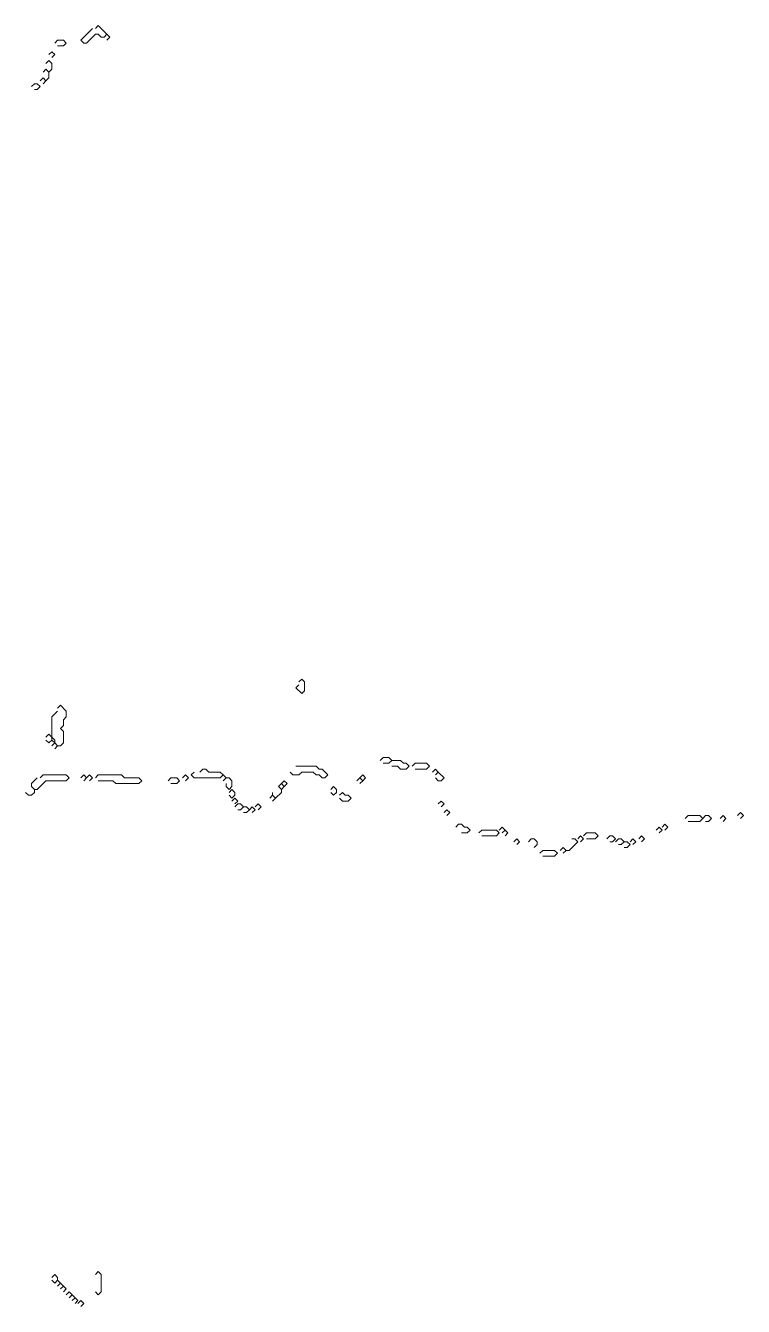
# Model space of a CAD drawing. Header units: metres. Extents: x 0 to 1919, y -1079 to 0.
# Drawn here: x 1295 to 1542, y -473 to -32 of the extents above; entities that cross this region are included whole.
import ezdxf

# ---------------------------------------------------------------- set-up
doc = ezdxf.new("R2010")
doc.units = ezdxf.units.M
doc.layers.add('greeny green lines', color=3, linetype='Continuous')

msp = doc.modelspace()

# ---------------------------------------------------------------- linework, layer by layer
at = {"layer": 'greeny green lines', "lineweight": 20}
for p, q in [((1314, -37), (1318, -33)), ((1319, -35), (1316, -38)), ((1319, -33), (1320, -32)), ((1319, -33), (1320, -32)), ((1320, -35), (1319, -35)), ((1320, -32), (1323, -35)), ((1321, -36), (1320, -35)), ((1322, -36), (1323, -35)), ((1322, -36), (1323, -35)), ((1323, -35), (1322, -36)), ((1323, -35), (1324, -36)), ((1305, -38), (1306, -37)), ((1305, -38), (1306, -37)), ((1306, -37), (1308, -37)), ((1308, -39), (1306, -39)), ((1308, -37), (1309, -38)), ((1309, -38), (1308, -39)), ((1315, -38), (1314, -37)), ((1316, -38), (1315, -38)), ((1322, -36), (1321, -36)), ((1324, -36), (1323, -37)), ((1302, -45), (1303, -44)), ((1302, -45), (1303, -44)), ((1303, -42), (1304, -41)), ((1303, -42), (1304, -41)), ((1303, -44), (1304, -45)), ((1304, -41), (1305, -42)), ((1305, -42), (1304, -43)), ((1301, -48), (1302, -47)), ((1301, -48), (1302, -47)), ((1302, -47), (1303, -48)), ((1303, -48), (1302, -47)), ((1304, -47), (1303, -48)), ((1303, -48), (1303, -50)), ((1304, -45), (1304, -47)), ((1297, -53), (1298, -52)), ((1297, -53), (1298, -52)), ((1298, -52), (1299, -52)), ((1299, -52), (1300, -53)), ((1300, -51), (1301, -50)), ((1300, -51), (1301, -50)), ((1301, -50), (1302, -51)), ((1302, -51), (1301, -50)), ((1302, -51), (1301, -52)), ((1303, -50), (1302, -51)), ((1299, -54), (1298, -54)), ((1300, -53), (1299, -54)), ((1388, -260), (1389, -259)), ((1390, -262), (1388, -260)), ((1389, -258), (1390, -257)), ((1389, -258), (1390, -257)), ((1390, -257), (1391, -258)), ((1391, -258), (1391, -261)), ((1391, -261), (1390, -262)), ((1304, -270), (1306, -268)), ((1306, -267), (1307, -266)), ((1306, -267), (1307, -266)), ((1307, -266), (1309, -268)), ((1309, -268), (1309, -270)), ((1304, -277), (1304, -270)), ((1308, -273), (1307, -274)), ((1309, -270), (1308, -271)), ((1308, -271), (1308, -273)), ((1302, -277), (1303, -276)), ((1302, -277), (1303, -276)), ((1303, -276), (1304, -277)), ((1304, -277), (1304, -278)), ((1305, -278), (1304, -277)), ((1307, -274), (1308, -275)), ((1308, -275), (1308, -279)), ((1303, -279), (1302, -278)), ((1303, -279), (1304, -278)), ((1303, -279), (1304, -278)), ((1304, -278), (1303, -279)), ((1304, -278), (1305, -279)), ((1304, -280), (1305, -279)), ((1304, -280), (1305, -279)), ((1305, -279), (1304, -280)), ((1305, -279), (1305, -278)), ((1305, -279), (1306, -280)), ((1306, -280), (1305, -279)), ((1306, -280), (1305, -281)), ((1307, -280), (1306, -280)), ((1308, -279), (1307, -280)), ((1417, -285), (1418, -284)), ((1417, -285), (1418, -284)), ((1418, -284), (1420, -284)), ((1420, -286), (1418, -286)), ((1420, -284), (1421, -285)), ((1420, -286), (1421, -285)), ((1420, -286), (1421, -285)), ((1421, -285), (1420, -286)), ((1421, -285), (1424, -285)), ((1424, -285), (1425, -286)), ((1425, -286), (1426, -286)), ((1426, -286), (1427, -287)), ((1428, -287), (1429, -286)), ((1428, -287), (1429, -286)), ((1429, -286), (1433, -286)), ((1433, -286), (1434, -287)), ((1297, -293), (1299, -291)), ((1300, -291), (1301, -290)), ((1300, -291), (1301, -290)), ((1301, -290), (1309, -290)), ((1309, -290), (1310, -291)), ((1310, -291), (1309, -292)), ((1314, -291), (1315, -290)), ((1314, -291), (1315, -290)), ((1315, -290), (1316, -291)), ((1316, -291), (1315, -292)), ((1316, -291), (1317, -290)), ((1316, -291), (1317, -290)), ((1317, -290), (1318, -291)), ((1318, -291), (1317, -292)), ((1319, -291), (1320, -290)), ((1319, -291), (1320, -290)), ((1320, -290), (1328, -290)), ((1328, -290), (1329, -291)), ((1329, -291), (1334, -291)), ((1334, -291), (1335, -292)), ((1344, -292), (1345, -291)), ((1344, -292), (1345, -291)), ((1345, -291), (1347, -291)), ((1347, -291), (1348, -292)), ((1349, -291), (1350, -290)), ((1349, -291), (1350, -290)), ((1350, -290), (1351, -291)), ((1351, -291), (1350, -292)), ((1352, -290), (1353, -289)), ((1353, -291), (1352, -290)), ((1362, -291), (1353, -291)), ((1355, -289), (1356, -288)), ((1355, -289), (1356, -288)), ((1356, -288), (1357, -288)), ((1357, -288), (1358, -289)), ((1358, -289), (1362, -289)), ((1362, -289), (1363, -290)), ((1362, -291), (1363, -290)), ((1362, -291), (1363, -290)), ((1363, -290), (1362, -291)), ((1363, -290), (1364, -291)), ((1363, -292), (1364, -291)), ((1363, -292), (1364, -291)), ((1364, -291), (1363, -292)), ((1364, -291), (1365, -291)), ((1365, -291), (1366, -292)), ((1387, -290), (1386, -289)), ((1389, -290), (1387, -290)), ((1388, -287), (1395, -287)), ((1388, -287), (1395, -287)), ((1390, -289), (1389, -290)), ((1394, -289), (1390, -289)), ((1395, -290), (1394, -289)), ((1395, -287), (1396, -288)), ((1396, -290), (1395, -290)), ((1396, -288), (1397, -288)), ((1397, -291), (1396, -290)), ((1397, -288), (1399, -290)), ((1398, -291), (1397, -291)), ((1399, -290), (1398, -291)), ((1409, -292), (1410, -291)), ((1409, -292), (1410, -291)), ((1410, -291), (1411, -290)), ((1410, -291), (1411, -290)), ((1410, -291), (1411, -292)), ((1411, -290), (1412, -291)), ((1412, -291), (1411, -292)), ((1423, -287), (1421, -287)), ((1424, -288), (1423, -287)), ((1426, -288), (1424, -288)), ((1427, -287), (1426, -288)), ((1433, -288), (1429, -288)), ((1434, -287), (1433, -288)), ((1435, -289), (1436, -288)), ((1435, -289), (1436, -288)), ((1436, -288), (1437, -289)), ((1436, -290), (1437, -289)), ((1436, -290), (1437, -289)), ((1437, -289), (1436, -290)), ((1437, -292), (1436, -291)), ((1437, -289), (1439, -291)), ((1439, -291), (1438, -292)), ((1297, -294), (1297, -293)), ((1297, -294), (1298, -295)), ((1297, -294), (1298, -295)), ((1298, -295), (1297, -294)), ((1298, -295), (1298, -296)), ((1299, -295), (1298, -295)), ((1302, -292), (1299, -295)), ((1309, -292), (1302, -292)), ((1325, -292), (1320, -292)), ((1326, -293), (1325, -292)), ((1334, -293), (1326, -293)), ((1335, -292), (1334, -293)), ((1347, -293), (1345, -293)), ((1348, -292), (1347, -293)), ((1364, -294), (1364, -293)), ((1365, -295), (1364, -294)), ((1366, -294), (1365, -295)), ((1365, -296), (1366, -295)), ((1365, -296), (1366, -295)), ((1366, -292), (1366, -294)), ((1366, -295), (1367, -296)), ((1382, -294), (1383, -293)), ((1382, -294), (1383, -293)), ((1382, -294), (1383, -295)), ((1382, -294), (1383, -295)), ((1383, -293), (1384, -292)), ((1383, -293), (1384, -292)), ((1383, -293), (1384, -294)), ((1384, -294), (1383, -295)), ((1383, -295), (1383, -296)), ((1384, -292), (1385, -293)), ((1385, -293), (1384, -294)), ((1400, -295), (1401, -294)), ((1400, -295), (1401, -294)), ((1401, -294), (1402, -295)), ((1402, -295), (1402, -296)), ((1411, -292), (1410, -293)), ((1438, -292), (1437, -292)), ((1296, -297), (1295, -296)), ((1297, -297), (1296, -297)), ((1298, -296), (1297, -297)), ((1366, -298), (1365, -297)), ((1367, -297), (1366, -298)), ((1366, -299), (1367, -298)), ((1366, -299), (1367, -298)), ((1367, -296), (1367, -297)), ((1367, -298), (1368, -299)), ((1368, -299), (1367, -300)), ((1379, -298), (1380, -297)), ((1379, -298), (1380, -297)), ((1380, -297), (1380, -296)), ((1380, -297), (1381, -298)), ((1381, -298), (1380, -297)), ((1381, -298), (1380, -299)), ((1383, -296), (1381, -298)), ((1401, -297), (1400, -296)), ((1402, -296), (1401, -297)), ((1403, -297), (1404, -296)), ((1403, -297), (1404, -296)), ((1404, -299), (1403, -298)), ((1404, -296), (1405, -297)), ((1406, -299), (1404, -299)), ((1405, -297), (1406, -297)), ((1406, -297), (1407, -298)), ((1407, -298), (1406, -299)), ((1437, -300), (1438, -299)), ((1437, -300), (1438, -299)), ((1438, -299), (1439, -300)), ((1367, -301), (1368, -300)), ((1367, -301), (1368, -300)), ((1368, -300), (1369, -300)), ((1369, -302), (1368, -302)), ((1369, -300), (1370, -301)), ((1369, -302), (1370, -301)), ((1369, -302), (1370, -301)), ((1370, -301), (1369, -302)), ((1370, -301), (1371, -301)), ((1371, -303), (1370, -303)), ((1371, -301), (1372, -302)), ((1372, -302), (1371, -303)), ((1372, -302), (1373, -301)), ((1372, -302), (1373, -301)), ((1373, -301), (1374, -302)), ((1374, -302), (1373, -303)), ((1374, -301), (1375, -300)), ((1374, -301), (1375, -300)), ((1375, -300), (1376, -301)), ((1376, -301), (1375, -302)), ((1439, -300), (1438, -301)), ((1439, -303), (1440, -302)), ((1439, -303), (1440, -302)), ((1440, -302), (1441, -303)), ((1441, -303), (1440, -304)), ((1522, -305), (1523, -304)), ((1522, -305), (1523, -304)), ((1523, -304), (1527, -304)), ((1527, -304), (1528, -305)), ((1528, -305), (1529, -304)), ((1528, -305), (1529, -304)), ((1529, -304), (1530, -304)), ((1530, -304), (1531, -305)), ((1534, -305), (1535, -304)), ((1534, -305), (1535, -304)), ((1535, -304), (1536, -305)), ((1540, -304), (1541, -303)), ((1540, -304), (1541, -303)), ((1541, -303), (1542, -304)), ((1542, -304), (1541, -305)), ((1443, -308), (1444, -307)), ((1443, -308), (1444, -307)), ((1444, -307), (1445, -307)), ((1445, -307), (1446, -308)), ((1446, -308), (1447, -308)), ((1447, -308), (1448, -309)), ((1458, -309), (1459, -308)), ((1458, -309), (1459, -308)), ((1459, -308), (1460, -309)), ((1512, -309), (1513, -308)), ((1512, -309), (1513, -308)), ((1513, -308), (1514, -309)), ((1514, -308), (1515, -307)), ((1514, -308), (1515, -307)), ((1515, -307), (1516, -308)), ((1516, -308), (1515, -309)), ((1527, -306), (1523, -306)), ((1528, -305), (1527, -306)), ((1530, -306), (1529, -306)), ((1531, -305), (1530, -306)), ((1536, -305), (1535, -306)), ((1447, -310), (1445, -310)), ((1448, -309), (1447, -310)), ((1451, -310), (1452, -309)), ((1451, -310), (1452, -309)), ((1452, -309), (1457, -309)), ((1457, -311), (1452, -311)), ((1457, -309), (1458, -310)), ((1458, -310), (1457, -311)), ((1459, -310), (1460, -309)), ((1459, -310), (1460, -309)), ((1460, -309), (1459, -310)), ((1460, -309), (1461, -310)), ((1461, -310), (1460, -311)), ((1463, -313), (1464, -312)), ((1463, -313), (1464, -312)), ((1464, -312), (1465, -313)), ((1465, -313), (1464, -314)), ((1468, -313), (1469, -312)), ((1468, -313), (1469, -312)), ((1469, -312), (1470, -312)), ((1470, -312), (1471, -313)), ((1471, -313), (1471, -314)), ((1485, -313), (1482, -316)), ((1483, -312), (1484, -312)), ((1483, -312), (1484, -312)), ((1484, -312), (1485, -313)), ((1485, -312), (1486, -311)), ((1485, -312), (1486, -311)), ((1486, -311), (1487, -312)), ((1487, -312), (1486, -313)), ((1487, -311), (1488, -310)), ((1487, -311), (1488, -310)), ((1488, -310), (1491, -310)), ((1491, -312), (1488, -312)), ((1491, -310), (1492, -311)), ((1492, -311), (1491, -312)), ((1495, -312), (1496, -311)), ((1495, -312), (1496, -311)), ((1496, -311), (1497, -311)), ((1497, -313), (1496, -313)), ((1497, -311), (1498, -312)), ((1498, -312), (1497, -313)), ((1498, -313), (1499, -312)), ((1498, -313), (1499, -312)), ((1499, -312), (1500, -312)), ((1500, -312), (1501, -313)), ((1500, -314), (1501, -313)), ((1500, -314), (1501, -313)), ((1501, -313), (1500, -314)), ((1501, -313), (1502, -313)), ((1502, -313), (1503, -314)), ((1503, -313), (1504, -312)), ((1503, -313), (1504, -312)), ((1504, -312), (1505, -313)), ((1505, -313), (1504, -314)), ((1506, -312), (1507, -311)), ((1506, -312), (1507, -311)), ((1507, -311), (1508, -312)), ((1508, -312), (1507, -313)), ((1514, -309), (1513, -310)), ((1471, -314), (1470, -315)), ((1472, -317), (1473, -316)), ((1472, -317), (1473, -316)), ((1473, -316), (1477, -316)), ((1477, -316), (1478, -317)), ((1478, -317), (1477, -318)), ((1479, -316), (1480, -315)), ((1479, -316), (1480, -315)), ((1480, -315), (1481, -316)), ((1481, -316), (1480, -315)), ((1481, -316), (1480, -317)), ((1482, -316), (1481, -316)), ((1500, -314), (1499, -314)), ((1502, -315), (1501, -315)), ((1503, -314), (1502, -315)), ((1477, -318), (1473, -318)), ((1304, -463), (1305, -462)), ((1304, -463), (1305, -462)), ((1305, -462), (1306, -463)), ((1306, -463), (1306, -464)), ((1319, -462), (1320, -461)), ((1319, -462), (1320, -461)), ((1320, -461), (1321, -462)), ((1321, -462), (1321, -468)), ((1305, -465), (1304, -464)), ((1305, -465), (1306, -464)), ((1305, -465), (1306, -464)), ((1306, -464), (1305, -465)), ((1306, -464), (1307, -465)), ((1306, -466), (1307, -465)), ((1306, -466), (1307, -465)), ((1307, -465), (1306, -466)), ((1307, -465), (1308, -466)), ((1307, -467), (1308, -466)), ((1307, -467), (1308, -466)), ((1308, -466), (1307, -467)), ((1308, -466), (1309, -467)), ((1309, -467), (1308, -468)), ((1309, -469), (1310, -468)), ((1309, -469), (1310, -468)), ((1310, -468), (1311, -469)), ((1310, -470), (1311, -469)), ((1310, -470), (1311, -469)), ((1311, -469), (1310, -470)), ((1311, -469), (1312, -470)), ((1311, -471), (1312, -470)), ((1311, -471), (1312, -470)), ((1312, -470), (1311, -471)), ((1312, -470), (1313, -471)), ((1313, -471), (1312, -472)), ((1313, -472), (1314, -471)), ((1313, -472), (1314, -471)), ((1314, -471), (1315, -472)), ((1320, -469), (1319, -468)), ((1321, -468), (1320, -469)), ((1315, -472), (1314, -473))]:
    msp.add_line(p, q, dxfattribs=at)

doc.saveas('drawing.dxf')
